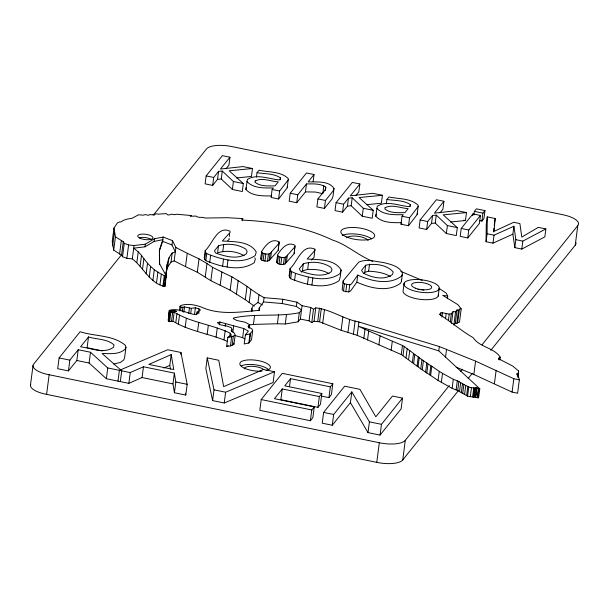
<?xml version="1.0" encoding="UTF-8"?>
<svg xmlns="http://www.w3.org/2000/svg" width="609" height="609" viewBox="0 0 609 609"><rect width="100%" height="100%" fill="white"/><g stroke="black" fill="none" stroke-linecap="round" stroke-linejoin="round"><path stroke-width="0.91" d="M242.542 220.329L242.77 218.547L227.134 217.725L205.248 218.037C202.203 216.484 198.717 218.441 195.931 216.058L191.18 216.225L190.092 215.997L191.569 215.563L176.93 214.239L174.22 214.711L171.647 214.178L168.822 215.03L167.376 214.733L166.386 213.614L158.173 214.147L155.851 213.767L154.168 215.122L152.889 214.322L152.357 214.985L149.928 214.482L148.482 215.35L145.68 214.596L142.993 215.144L138.525 214.817L132.107 218.243L126.428 219.255L122.949 220.557L121.031 221.996L119.79 221.851L117.415 222.917L113.967 228.063L112.231 241.423L113.7 250.147L121.549 255.064L122.523 256.709L126.878 258.323L132.313 258.901C143.587 267.496 149.936 283.307 164.879 286.603L165.062 282.865M166.059 277.537C166.683 269.186 166.31 259.731 172.187 253.047L175.323 251.799L171.974 244.94L172.53 240.654L163.182 237.038L154.465 238.766L145.361 244.163L134.049 245.541L128.613 244.963L124.259 243.356L123.277 241.704L115.436 236.794L113.967 228.063M512.869 234.183L492.993 243.143L486.051 241.712L486.241 224.82L487.276 216.865L495.147 218.486L494.013 231.367L513.684 222.3L519.903 223.587L521.784 237.084L538.287 227.37L545.87 228.931L544.842 236.886L521.814 249.081L514.826 247.642L512.869 234.183L513.897 226.228L494.028 235.188L487.086 233.757L487.276 216.865M517.924 377.451L518.624 371.048L512.748 366.07L498.398 358.648L500.271 357.171C493.96 347.473 479.61 347.488 473.193 337.675C461.249 330.862 450.972 321.735 439.401 314.381L440.924 312.82L442.492 312.729L449.221 314.115L451.345 313.772L452.989 311.724L455.585 311.717L457.024 309.928L458.539 310.24L459.452 309.106L461.203 308.885L459.468 322.245L457.717 322.458L456.803 323.592L455.288 323.28L453.85 325.069L455.585 311.717M343.232 280.772L343.08 282.721L344.405 283.832L349.733 284.814L351.462 283.977L357.757 275.078C370.843 281.046 388.831 285.537 401.407 276.227L402.343 274.408L402.283 272.543C398.644 265.874 390.171 264.268 383.411 262.509C375.357 261.626 366.458 258.627 358.686 262.167L343.232 280.772L342.167 289.785L343.491 290.896L345.805 291.658L348.812 291.878L350.548 291.033L356.844 282.142L357.757 275.078M493.625 231.96L493.952 228.284M165.602 277.605L165.412 279.462L165.648 277.651M30.45 385.299L33 365.682M458.653 390.331L402.747 459.924A21.14 7.369 7.4 0 1 376.773 462.36L46.596 394.366L49.146 374.748A20.546 7.163 7.4 0 1 33.906 363.824L121.336 254.981M113.609 364.068L120.407 362.439L123.657 360.026L124.563 358.001L125.964 347.237L125.355 345.295C113.038 334.859 94.791 336.526 80.144 331.715L59.096 357.932L57.695 368.696L68.452 370.911L76.818 360.49L78.218 349.726L90.497 352.253L107.763 367.95L130.25 372.586L143.465 366.77L174.372 373.134L175.818 381.972L174.418 392.736L185.775 395.074L187.169 384.309L180.957 352.482L167.703 349.749L119.387 370.348L117.986 381.112M68.452 370.911L69.845 360.147L78.218 349.726M88.495 336.929L80.555 346.818C91.144 348.074 103.911 354.316 113.601 347.206L113.99 344.915C107.336 338.718 96.732 339.609 88.495 336.929L87.102 347.693L102.365 350.982M174.418 392.736L172.971 383.906L142.064 377.542L128.849 383.35L106.362 378.722L89.097 363.017L90.497 352.253M112.657 245.754L114.393 232.402M113.7 250.147L115.436 236.794M119.554 254.181L121.29 240.829M121.549 255.064L123.277 241.704M106.362 378.722L107.763 367.95M122.523 256.709L124.259 243.356M126.878 258.323L128.613 244.963M132.313 258.901L134.049 245.541M120.323 381.592L121.716 370.828L102.099 353.494C109.765 353.601 118.869 354.781 125.058 349.254L125.964 347.237M136.85 262.525L138.235 251.822L133.706 248.19L145.018 246.812L154.123 241.415L162.839 239.687L159.474 249.789L159.429 264.656M140.116 266.087L141.509 255.384L138.235 251.822M145.018 246.812L145.361 244.163M142.498 269.422L143.891 258.718L141.509 255.384M128.849 383.35L130.25 372.586M146.122 273.936L147.515 263.233L143.891 258.718M149.243 277.118L150.629 266.415L147.515 263.233M154.123 241.415L154.465 238.766M152.905 280.406L154.29 269.703L150.629 266.415M142.064 377.542L143.465 366.77M159.314 255.734L159.528 254.098M156.521 282.842L157.906 272.139L154.29 269.703M159.261 251.426L162.626 241.324L163.182 237.038M159.939 284.86L161.332 274.157L157.906 272.139M162.885 286.268L164.278 275.557M163.585 286.595L164.978 275.892L161.332 274.157M167.254 263.887L166.082 272.954L167.757 266.894L168.937 257.828M165.998 274.933L166.592 270.396M164.887 284.57L165.123 282.751M165.359 280.939L165.709 278.222M164.879 286.603L166.272 275.9L159.649 263.91L159.474 249.789M167.757 266.894L171.007 262.114L172.187 253.047M171.007 262.114L174.151 260.865L175.879 247.513L172.53 240.654M169.325 310.354L168.312 319.885L169.325 310.354C178.003 307.606 186.552 313.247 194.994 314.609L199.257 312.889L197.019 312.09L196.661 314.815M227.363 341.405C209.724 333.58 189.696 331.403 173.002 321.217L169.652 321.56L168.259 320.867L169.439 311.793L172.575 311.176L176.679 311.283L173.946 310.445L169.492 310.811M168.731 321.369L169.911 312.288L169.439 311.793M169.652 321.56L170.832 312.478L174.174 312.143C191.378 322.762 212.29 324.437 230.21 333.222L231.412 335.163L227.842 337.279L226.662 346.361L230.438 345.95L233.97 344.268L235.15 335.194L234.579 333.306L231.146 330.717L231.93 329.553L231.473 327.848L227.667 326.272L219.506 324.605L217.405 322.603L219.895 322.039L243.821 328.571L248.403 331.129L245.397 334.881L244.217 343.956L248.845 343.027L251.517 339.7L252.697 330.626L251.882 328.86L248.015 326.698L249.644 324.666L245.024 322.184L236.939 320.524L233.209 318.583L233.727 317.936C255.377 313.171 277.727 317.122 299.301 312.737L301.516 309.973L296.393 306.464L282.203 303.541L263.522 301.935L259.175 308.093L258.848 310.659M171.159 312.348L171.388 310.529M171.502 321.369L172.682 312.295M173.002 321.217L174.174 312.143M170.451 369.115L169.804 365.385L171.205 354.613L148.84 364.41L173.771 369.549L171.205 354.613M175.788 322.603L176.968 313.528M179.396 310.894L179.982 306.357L180.614 305.581C187.313 303.221 195.124 304.766 201.67 307.187C219.583 315.409 240.593 311.968 259.617 310.301L259.175 308.093M254.326 306.137L245.29 299.697L230.164 290.181L210.851 280.696L197.293 272.231L185.517 266.643L187.252 253.283L175.879 247.513M178.338 324.049L179.518 314.975M180.561 310.78L181.033 307.149L179.982 306.357M172.971 383.906L174.372 373.134M182.319 311.785L182.906 307.248L184.535 306.921L191.371 308.329L195.375 307.766L198.983 308.862L200.353 309.943L199.394 311.13L197.019 312.09M183.827 312.364L184.535 306.921M180.728 354.278L180.957 352.482M185.166 327.497L186.346 318.423M225.939 168.876L228.915 165.168L229.951 157.213L222.407 155.66L206.147 175.894L205.111 183.857L212.663 185.41L217.535 179.335L218.57 171.38L222.293 171.053L233.399 181.512L243.311 183.553L242.275 191.508L232.364 189.468L221.257 179.008L217.535 179.335M188.752 313.384L189.46 307.933M190.67 313.772L191.371 308.329M197.293 272.231L199.029 258.878L187.252 253.283M194.553 314.122L195.375 307.766M212.663 185.41L213.69 177.455L218.57 171.38M205.195 250.581L205.576 252.233L206.748 253.633C221.402 259.487 240.989 265.189 255.163 255.613L256.267 252.027C249.728 240.898 233.559 241.765 222.331 241.012L230.088 232.417L229.996 231.199C217.36 225.132 212.404 244.278 205.195 250.581L204.281 257.645L204.654 259.297L205.834 260.698C220.488 266.552 240.068 272.253 254.25 262.677L255.346 259.091L254.836 257.873M204.654 259.297L205.576 252.233M198.511 312.486L198.983 308.862M205.834 260.698L206.748 253.633M197.575 331.365L198.755 322.29M205.256 276.844L206.984 263.491L199.029 258.878M209.724 262.418L210.645 255.354M221.257 179.008L222.293 171.053M210.851 280.696L212.587 267.343L206.984 263.491M218.509 245.77L214.437 250.878L215.662 253.024C225.17 256.343 237.304 259.914 246.333 253.793L247.147 251.456L245.838 249.134C237.952 244.118 227.401 242.976 218.509 245.77L217.596 252.826C226.221 250.101 236.421 251.152 244.201 255.75M207.136 334.592L208.316 325.518M207.25 357.894L205.85 368.666L212.602 400.6L224.226 402.998L273.091 382.513L274.492 371.741L263.522 369.48L223.663 386.631L218.76 360.269L207.25 357.894L214.003 389.836L212.602 400.6M222.818 251.418L223.731 244.361M232.364 189.468L233.399 181.512M222.62 266.163L223.541 259.107M220.161 285.385L221.897 272.025L212.587 267.343M216.081 337.082L217.261 328.007M229.311 236.498L229.654 233.848M219.544 324.757L219.895 322.039M227.081 266.932L228.002 259.868M225.163 326.295L225.52 323.569M230.164 290.181L231.892 276.821L221.897 272.025M224.028 339.609L225.208 330.535M271.599 195.923C262.928 195.953 252.156 196.342 245.899 189.506L247.338 179.472C256.907 173.306 269.498 179.328 279.805 179.929L280.49 177.904C273.784 173.291 264.786 173.976 257.028 172.705L256.458 177.128M229.738 336.853L230.21 333.222M229.951 157.213L220.435 169.058L243.105 166.577L252.491 168.51L251.464 176.465L236.551 177.927M231.694 331.365L231.93 329.553M236.437 294.04L238.172 280.68L231.892 276.821M230.438 345.95L231.618 336.876L235.15 335.194M232.844 332.149L233.673 325.8M224.226 402.998L225.627 392.226L274.492 371.741M232.12 345.387L233.3 336.305M245.29 299.697L247.026 286.337L238.172 280.68M244.932 338.924L242.641 337.645L243.821 328.571M249.165 302.627L250.9 289.275L247.026 286.337M248.426 327.703L248.662 325.891M249.172 328.297L249.644 324.666M251.471 311.191L251.837 308.367L253.1 305.939L258.003 302.483L259.008 294.779L250.9 289.275M248.845 343.027L250.025 333.953L252.697 330.626M249.416 342.319L250.596 333.245M260.515 258.787L261.809 251.22C265.433 245.419 271.507 237.609 279.12 241.933L278.29 250.208L269.125 260.561C266.734 261.657 263.849 261.132 261.55 260.005L260.515 258.787L260.888 258.285M261.55 260.005L262.471 252.941L261.436 251.723M249.789 324.879L253.42 324.43L254.592 315.355M246.934 181.543C253.405 188.539 264.466 188.029 273.372 187.937L272.124 189.483L271.096 197.445L278.602 198.991L287.296 187.724L288.27 178.528C280.84 171.312 268.615 172.324 259.023 170.223L257.028 172.705M263.096 260.682L264.017 253.626L262.471 252.941M264.93 261.063L265.844 253.999L268.432 254.075L270.046 253.496L279.211 243.143M267.511 261.139L268.432 254.075M263.522 301.935L264.078 297.656L259.008 294.779M269.125 260.561L270.046 253.496M280.262 179.678L280.49 177.904M270.541 258.802L271.454 251.738M278.602 198.991L279.63 191.028L288.331 179.769M276.433 262.19L277.727 254.623C281.35 248.83 287.425 241.012 295.038 245.336L294.208 253.618L285.042 263.963C282.264 265.105 278.382 264.687 276.433 262.19L276.806 261.687M278.435 247.231L278.29 250.208M278.663 245.465L279.12 241.933M277.438 263.278L278.351 256.214L277.354 255.125M261.208 399.557L259.807 410.321L310.377 420.735L312.866 417.637L314.259 406.873L274.446 398.674L282.272 388.938L319.367 396.581L321.856 393.483L284.761 385.84L290.523 378.653L330.337 386.86L332.826 383.761L282.264 373.34L261.208 399.557L311.778 409.971L314.259 406.873M279.013 264.093L279.934 257.028L278.351 256.214M280.848 264.466L281.761 257.401L284.35 257.478L285.964 256.899L295.121 246.554M290.227 193.213L289.191 201.168L296.743 202.721L305.452 191.873L306.487 183.918C312.881 183.956 320.22 183.24 325.731 187.092L325.762 188.714L324.567 190.647L317.921 198.915L316.886 206.877L324.43 208.43L332.004 198.998L332.971 196.441L334.006 188.486C328.967 180.477 316.353 182.175 308.146 181.855L314.031 174.532L306.487 172.979L290.227 193.213L297.771 194.766L306.487 183.918M283.429 264.542L284.35 257.478M285.042 263.963L285.964 256.899M253.42 324.43L277.384 323.76L278.557 314.678M286.458 262.213L287.372 255.148M282.203 303.541L282.759 299.255L264.078 297.656M296.743 202.721L297.771 194.766M290.051 268.599L289.13 275.664L289.511 277.316L290.683 278.709C305.337 284.563 324.924 290.265 339.099 280.696L340.203 277.103L341.116 270.038C334.585 258.916 318.416 259.777 307.187 259.023L314.937 250.428L314.853 249.218C302.216 243.143 297.261 262.296 290.051 268.599L290.432 270.251L289.511 277.316M290.683 278.709L291.604 271.644L290.432 270.251M294.467 249.751L294.809 247.102M277.384 323.76L285.271 323.996L286.451 314.922M294.581 280.429L295.494 273.365L291.604 271.644M282.272 388.938L280.871 399.702L317.967 407.345L320.456 404.247L321.856 393.483M296.393 306.464L296.948 302.178L282.759 299.255M313.11 181.604L314.031 174.532M301.31 272.193L302.445 270.845L303.366 263.781C312.257 260.987 322.808 262.129 330.695 267.145L332.004 269.475L331.182 271.812C322.161 277.925 310.019 274.354 300.519 271.035L299.293 268.889L303.366 263.781M289.481 386.73L290.523 378.653M285.271 323.996L298.121 321.818L299.301 312.737M298.121 321.818L300.336 319.055L302.072 305.695L296.948 302.178M302.445 270.845L307.667 269.437L308.588 262.372M307.476 284.182L308.39 277.118M314.853 249.218L314.023 257.493L311.336 260.051M323.821 185.753L322.785 193.708L315.553 192.048L305.452 191.873M311.937 284.943L312.851 277.879M325.275 190.632L325.731 187.092M476.634 390.628L476.992 387.903L475.507 387.766L473.985 397.266L467.583 396.162L457.702 390.552L452.114 388.367L438.069 380.465L420.75 368.833L401.278 354.552L357.186 335.323L341.139 330.306L319.588 321.803L314.023 321.225L311.747 322.618L309.06 320.852L310.788 307.492L302.072 305.695M324.43 208.43L325.465 200.468L333.039 191.043L334.006 188.486M311.747 322.618L313.483 309.258L315.759 307.872C330.801 309.402 343.918 319.306 358.922 321.971L439.333 346.559L475.576 361.129L513.821 378.722L519.34 379.864L517.612 393.216L512.085 392.082L473.84 374.482L456.255 367.25M314.023 321.225L315.759 307.872M317.723 321.423L319.459 308.07M319.588 321.803L321.316 308.451M355.854 195.626L358.83 191.926L359.866 183.971L352.322 182.418L336.061 202.652L335.026 210.607L342.57 212.16L347.45 206.093L348.485 198.131L352.208 197.811L363.314 208.263L373.226 210.311L372.19 218.266L362.279 216.225L351.172 205.766L347.45 206.093M322.709 323.25L324.445 309.897M310.377 420.735L311.778 409.971M342.57 212.16L343.605 204.205L348.485 198.131M317.967 407.345L319.367 396.581M323.615 412.407L322.214 423.179L332.263 425.242L350.419 402.64L351.819 391.876L369.404 421.839L368.003 432.603L380.062 435.092L401.118 408.875L402.519 398.111L392.47 396.04L375.799 416.792L359.934 389.341L344.671 386.197L323.615 412.407L333.663 414.478L351.819 391.876M351.172 205.766L352.208 197.811M321.537 396.101L328.944 397.624L330.337 386.86M343.491 290.896L344.405 283.832M332.826 383.761L331.433 394.525L328.944 397.624M345.805 291.658L346.727 284.593M341.139 330.306L342.875 316.954M348.812 291.878L349.733 284.814M332.263 425.242L333.663 414.478M362.279 216.225L363.314 208.263M347.914 332.651L349.65 319.291M353.395 334.227L355.131 320.874M363.725 273.57L364.791 272.292L365.704 265.227C374.733 263.149 386.867 264.74 393.208 271.979L392.569 274.408C384.165 280.665 372.038 277.658 363.375 273.175L361.579 270.32L365.704 265.227M357.186 335.323L358.922 321.971M364.791 272.292L368.628 271.18L369.549 264.116M401.514 222.681C392.843 222.711 382.071 223.1 375.814 216.256L377.253 206.223C386.822 200.056 399.413 206.078 409.72 206.679L410.405 204.662C403.698 200.049 394.701 200.734 386.943 199.463L386.372 203.878M363.839 338.36L365.019 329.286M359.866 183.971L350.342 195.816L373.012 193.335L382.406 195.268L381.371 203.223L366.458 204.685M367.524 340.043L368.696 330.969L358.366 326.249L438.777 350.845L479.793 388.778L478.613 397.852L477.905 397.829L477.243 397.692L478.598 388.397L476.877 388.047L475.698 397.121L477.418 397.471L478.598 388.397M378.905 344.922L380.085 335.848L368.696 330.969M386.943 199.463L388.938 196.973C398.53 199.082 410.755 198.062 418.185 205.286L417.211 214.482L408.51 225.741L401.011 224.196L402.039 216.241L403.287 214.695C394.381 214.779 383.32 215.297 376.849 208.301M380.062 435.092L381.462 424.321L402.519 398.111M391.13 350.259L392.31 341.185L380.085 335.848M376.773 462.36L379.316 442.743A21.14 7.369 7.4 0 0 405.297 440.307L449.305 385.52M410.177 206.428L410.405 204.662M408.51 225.741L409.545 217.786L418.238 206.527M356.844 282.142C369.922 288.11 387.91 292.602 400.486 283.284L401.43 281.472L402.343 274.408M404.125 283.193L403.211 290.257A17.821 6.212 7.4 0 0 420.446 299.384A17.821 6.212 7.4 0 0 438.282 294.436M401.278 354.552L402.458 345.478L392.31 341.185M439.934 212.944L442.91 209.245L443.946 201.282L436.402 199.729L420.141 219.971L419.106 227.926L426.65 229.479L431.53 223.404L432.565 215.449L436.288 215.122L447.394 225.581L457.306 227.621L456.27 235.576L446.359 233.536L435.252 223.084L431.53 223.404M403.006 355.481L404.186 346.407L402.458 345.478M405.997 357.864L407.177 348.79L404.186 346.407M408.57 359.637L409.75 350.563L407.177 348.79M426.65 229.479L427.685 221.524L432.565 215.449M412.346 362.522L413.526 353.441L409.75 350.563M413.618 363.581L414.798 354.499L413.526 353.441M402.747 459.924L405.297 440.307M435.252 223.084L436.288 215.122M417.066 365.956L418.246 356.882L414.798 354.499M418.04 366.694L419.22 357.612L418.246 356.882M420.75 368.833L421.93 359.759L419.22 357.612M422.235 369.785L423.415 360.703L421.93 359.759M425.622 372.038L426.802 362.964L423.415 360.703M426.81 373.028L427.982 363.954L426.802 362.964M438.214 296.058L439.127 288.993A17.821 6.212 7.4 0 0 415.102 279.531A17.821 6.212 7.4 0 0 410.656 289.747A17.821 6.212 7.4 0 0 439.127 288.993M446.359 233.536L447.394 225.581M429.627 374.756L430.807 365.682M430.624 375.372L431.804 366.291L427.982 363.954M440.573 315.492L440.924 312.82M441.913 317.182L442.492 312.729M438.777 350.845L439.333 346.559M447.387 298.684L447.737 296.012L446.161 293.096L438.845 288.186M445.499 318.834L446.191 313.49M438.069 380.465L439.249 371.383L431.804 366.291M448.414 320.349L449.221 314.115M461.241 228.436L460.206 236.391L467.75 237.944L479.42 223.419L480.455 215.457L472.911 213.904L461.241 228.436L468.785 229.989L480.455 215.457M441.342 382.444L442.522 373.363L439.249 371.383M445.514 357.209L446.557 349.201M450.302 321.788L451.345 313.772M451.482 323.303L452.989 311.724M450.546 221.996L465.451 220.542L466.486 212.579L457.1 210.645L434.423 213.135L443.946 201.282M455.288 323.28L457.024 309.928M467.75 237.944L468.785 229.989M456.803 323.592L458.539 310.24M457.717 322.458L459.452 309.106M472.683 215.67L472.911 213.904M473.886 214.901L474.342 211.369L476.383 208.826L484.97 210.6L483.934 218.555L481.894 221.09L479.321 220.557M452.114 388.367L453.286 379.293L442.522 373.363M456.126 389.935L457.306 380.861M457.702 390.552L458.881 381.47L453.286 379.293M459.506 391.716L460.686 382.642L458.881 381.47M481.894 221.09L482.929 213.135L484.97 210.6M461.317 392.736L462.497 383.655M462.703 393.513L463.883 384.431M464.576 394.556L465.756 385.482L460.686 382.642M486.051 241.712L487.086 233.757M466.654 395.538L467.834 386.456L465.756 385.482M467.583 396.162L468.763 387.08L467.834 386.456M470.285 396.718L471.465 387.636L475.165 388.192L475.507 387.766M473.84 374.482L475.576 361.129M494.226 225.558L495.147 218.486M472.614 396.771L473.794 387.689M492.993 243.143L494.028 235.188M473.208 397.106L474.388 388.032M473.985 397.266L475.165 388.192M474.327 396.84L475.416 397.06L476.588 387.986M475.758 395.104L476.116 392.379M476.352 390.567L476.702 387.842M476.048 395.165L476.398 392.44M477.905 397.829L479.085 388.755L479.793 388.778M494.409 383.655L496.145 370.302M498.763 359.691L498.992 357.909M499.35 359.805L499.578 358.031M499.92 359.843L500.271 357.171M514.826 247.642L515.861 239.68L513.897 226.228M521.814 249.081L522.842 241.118L545.87 228.931M512.085 392.082L513.821 378.722M517.932 376.385L518.624 371.048M490.77 350.342L575.231 245.206L577.774 225.589A21.079 7.346 7.4 0 0 562.533 214.665L232.356 146.67A20.942 7.3 7.4 0 0 206.382 149.106L153.453 215M245.899 189.506L246.302 187.427M375.814 216.256L376.217 214.185M341.116 270.038L340.02 273.631C327.178 282.713 309.265 277.795 295.494 273.365M242.77 218.547L241.56 220.062C272.657 221.47 304.058 226.548 332.385 239.992C347.069 244.605 358.374 255.696 372.7 261.284M401.011 224.196L401.833 223.168M460.61 371.452L462.391 369.229M482.016 344.801L577.774 225.589M468.169 378.478L472.333 373.302M475.416 397.06L475.698 397.121M227.644 240.669L229.167 239.482L229.083 238.264M518.503 372.997L516.432 373.972L518.426 376.332L519.34 379.864M163.783 368.019L169.804 365.385M226.662 346.361L228.2 345.79M245.397 334.881L250.025 333.953M168.259 320.867L169.188 320.684M227.842 337.279L231.618 336.876M252.491 168.51L229.19 170.794L243.311 183.553M382.406 195.268L359.104 197.544L373.226 210.311M466.486 212.579L443.185 214.863L457.306 227.621M307.667 269.437C314.922 269.315 322.846 269.604 329.058 273.761M164.978 275.892L166.272 275.9M181.033 307.149L182.906 307.248M368.628 271.18C376.073 271.667 383.906 272.489 390.354 276.547M474.342 211.369L482.929 213.135M463.746 220.184L465.451 220.542M206.147 175.894L213.69 177.455M272.124 189.483L279.63 191.028M317.921 198.915L325.465 200.468M336.061 202.652L343.605 204.205M402.039 216.241L409.545 217.786M420.141 219.971L427.685 221.524M515.861 239.68L522.842 241.118M264.017 253.626L265.844 253.999M279.934 257.028L281.761 257.401M447.737 296.012L442.713 295.35L457.96 304.706L461.203 308.885M300.336 319.055L309.06 320.852M169.911 312.288L170.832 312.478M478.423 388.618L479.085 388.755M468.763 387.08L471.465 387.636M76.818 360.49L89.097 363.017M59.096 357.932L69.845 360.147M175.818 381.972L187.169 384.309M214.003 389.836L225.627 392.226M369.404 421.839L381.462 424.321M49.146 374.748L379.316 442.743M235.028 335.567L242.641 337.645M162.626 241.324L171.974 244.94M400.798 271.378L422.166 280.353M174.151 260.865L185.517 266.643M258.003 302.483L262.35 304.949M310.788 307.492L313.483 309.258M350.419 402.64L368.003 432.603M233.59 343.012L233.97 344.268M251.837 308.367L252.415 310.963M185.418 393.254L185.775 395.074M294.124 252.4L294.208 253.618M417.15 213.241L417.211 214.482M287.235 186.491L287.296 187.724M401.369 279.607L401.43 281.472M46.596 394.366A20.546 7.163 7.4 0 1 30.709 384.332M575.832 242.329A21.079 7.346 7.4 0 1 575.231 245.206M244.239 368.963A10.338 3.601 7.4 0 1 251.776 366.291A10.338 3.601 7.4 0 1 263.362 369.275M241.217 365.918A15.392 5.367 7.4 0 1 255.734 364.852A15.392 5.367 7.4 0 1 268.828 369.846M342.243 235.5A17.044 5.938 7.4 0 1 371.543 238.766M346.719 237.814A11.175 3.898 7.4 0 1 357.711 236.284A11.175 3.898 7.4 0 1 368.141 240.509M261.961 371.155A15.392 5.367 7.4 0 1 239.839 364.083A15.392 5.367 7.4 0 1 260.538 361.107A15.392 5.367 7.4 0 1 265.981 370.577M139.514 237.693A7.666 2.672 7.4 0 1 151.496 239.588M417.827 289.42A10.132 3.532 7.4 0 1 423.879 290.143M255.247 180.919L254.912 182.121C260.203 186.735 268.424 185.821 275.002 185.912L278.237 181.878C270.822 181.444 262.296 177.318 255.247 180.919M385.162 207.669L384.827 208.879C390.11 213.493 398.332 212.579 404.916 212.663L408.152 208.636C400.73 208.202 392.211 204.068 385.162 207.669M345.904 236.665A17.044 5.938 7.4 0 0 374.154 237.122A17.044 5.938 7.4 0 0 353.289 227.469A17.044 5.938 7.4 0 0 345.904 236.665M140.009 238.241A7.666 2.672 7.4 0 0 152.722 238.446A7.666 2.672 7.4 0 0 143.336 234.107A7.666 2.672 7.4 0 0 140.009 238.241M415.384 288.171A10.132 3.532 7.4 0 0 431.583 287.745A10.132 3.532 7.4 0 0 417.919 282.363A10.132 3.532 7.4 0 0 415.384 288.171"/></g></svg>
